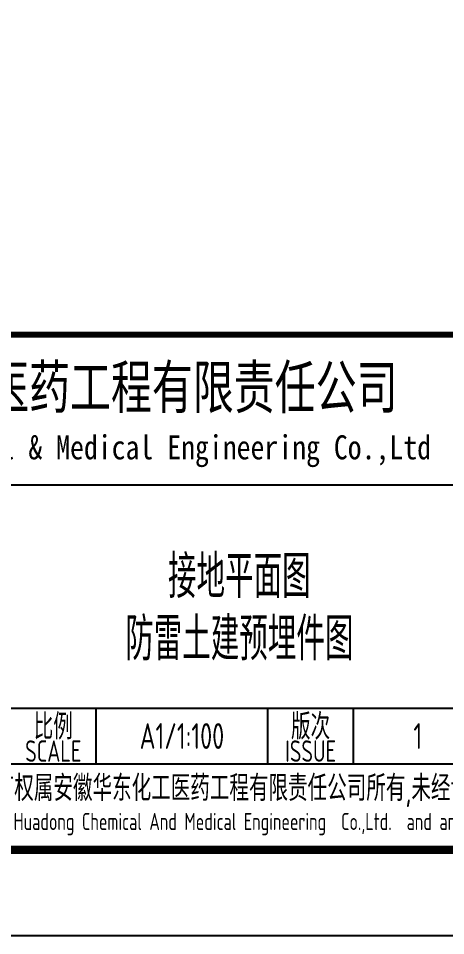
# Model space of a CAD drawing. Extents: x 1151645 to 1632247, y -116298 to 25377.
# Drawn here: x 1323311 to 1328294, y -100998 to -90314 of the extents above; entities that cross this region are included whole.
import ezdxf
from ezdxf.enums import TextEntityAlignment as Align

# ---------------------------------------------------------------- set-up
doc = ezdxf.new("R2010")
doc.units = 0
doc.header["$LTSCALE"] = 1000
doc.header["$MEASUREMENT"] = 0
doc.layers.get('0').update_dxf_attribs({"linetype": 'CONTINUOUS'})
doc.layers.add('PUB_TITLE', color=4, linetype='CONTINUOUS')
doc.styles.add('AHD', font='sceie.shx', dxfattribs={"width": 0.7, "bigfont": 'sceic.shx'})
doc.styles.add('ECEC_TQ_S', font='')
doc.styles.get('ECEC_TQ_S').set_extended_font_data('SimSun')

msp = doc.modelspace()

# ---------------------------------------------------------------- linework, layer by layer
for p, q in [((1317718.8, -95748.1), (1335718.8, -95748.1)), ((1317718.8, -98348.1), (1335718.8, -98348.1)), ((1324218.8, -98998.1), (1324218.8, -98348.1)), ((1326218.8, -98998.1), (1326218.8, -98348.1)), ((1327218.8, -98998.1), (1327218.8, -98348.1)), ((1317718.8, -98998.1), (1335718.8, -98998.1)), ((1317718.8, -99998.1), (1335718.8, -99998.1))]:
    msp.add_line(p, q)
msp.add_lwpolyline([(1335718.8, -93998.1, 70, 70, 0), (1317718.8, -93998.1, 70, 70, 0), (1317718.8, -99998.1, 0, 0, 0)], format="xyseb")
at = {"layer": 'PUB_TITLE', "color": 4}
msp.add_lwpolyline([(1252618.8, -100998.1), (1336718.8, -100998.1), (1336718.8, -41598.1), (1252618.8, -41598.1)], close=True, dxfattribs=at)
at = {"layer": 'PUB_TITLE', "color": 4, "const_width": 100}
msp.add_lwpolyline([(1255118.8, -99998.1), (1335718.8, -99998.1), (1335718.8, -42598.1), (1255118.8, -42598.1)], close=True, dxfattribs=at)

# ---------------------------------------------------------------- texts
for s, height, style, width, p in [('安徽华东化工医药工程有限责任公司', 500, 'ECEC_TQ_S', 0.7, (1323913.7, -94598.1)), ('安徽华东化工医药工程有限责任公司', 500, 'ECEC_TQ_S', 0.7, (1323913.7, -94598.1)), ('Anhui Huadong Chemical & Medical Engineering Co.,Ltd', 280, 'ECEC_TQ_S', 0.85, (1323913.7, -95348.1)), ('Anhui Huadong Chemical & Medical Engineering Co.,Ltd', 280, 'ECEC_TQ_S', 0.85, (1323913.7, -95348.1)), ('接地平面图', 500, 'AHD', 0.7, (1325887.6, -96790.5)), (' 防雷土建预埋件图 ', 500, 'AHD', 0.7, (1325887.6, -97516.8)), ('比例', 300, 'AHD', 0.8, (1323718.8, -98548.1)), ('比例', 300, 'AHD', 0.8, (1323718.8, -98548.1)), ('版次', 300, 'AHD', 0.8, (1326718.8, -98548.1)), ('版次', 300, 'AHD', 0.8, (1326718.8, -98548.1)), ('SCALE', 250, 'AHD', 0.8, (1323718.8, -98848.1)), ('SCALE', 250, 'AHD', 0.8, (1323718.8, -98848.1)), ('ISSUE', 250, 'AHD', 0.8, (1326718.8, -98848.1)), ('ISSUE', 250, 'AHD', 0.8, (1326718.8, -98848.1)), ('本文件专有权属安徽华东化工医药工程有限责任公司所有,未经许可不得复制或转让给第三方', 300, 'AHD', 0.8, (1326718.8, -99298.1)), ('本文件专有权属安徽华东化工医药工程有限责任公司所有,未经许可不得复制或转让给第三方', 300, 'AHD', 0.8, (1326718.8, -99298.1)), ('The proprietary right of this document belongs to Anhui Huadong Chemical And Medical Engineering  Co.,Ltd.  and any replication or transfer to the 3rd. side is forbidden without its permission. ', 200, 'AHD', 0.8, (1326718.8, -99698.1)), ('The proprietary right of this document belongs to Anhui Huadong Chemical And Medical Engineering  Co.,Ltd.  and any replication or transfer to the 3rd. side is forbidden without its permission. ', 200, 'AHD', 0.8, (1326718.8, -99698.1))]:
    msp.add_text(s, height=height, dxfattribs=dict(style=style, width=width)).set_placement(p, align=Align.MIDDLE)
at = {"style": 'AHD', "width": 0.8}
for tag, text, p in [('A1/1:100', '1:100', (1325218.8, -98673.1)), ('1', '0', (1327968.8, -98673.1))]:
    msp.add_attdef(tag, text=text, height=300, dxfattribs=at).set_placement(p, align=Align.MIDDLE)

doc.saveas('drawing.dxf')
